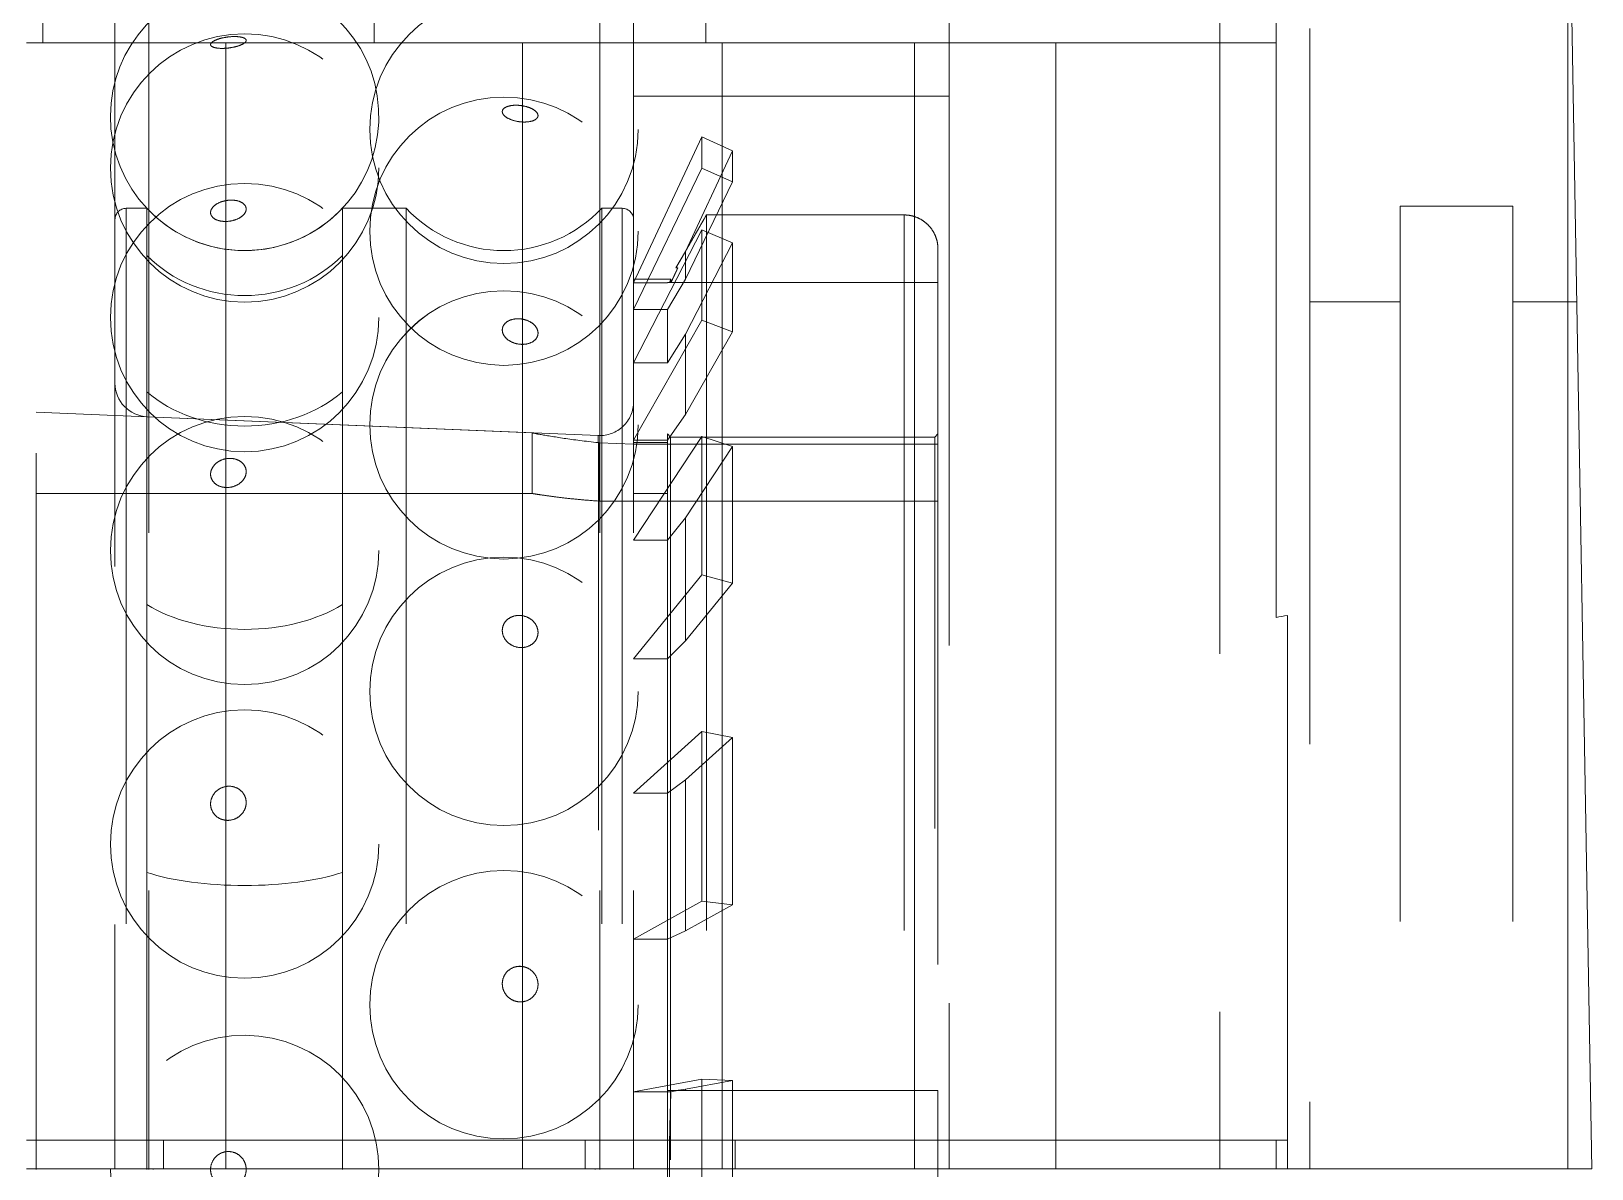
# Model space of a CAD drawing. Header units: millimetres. Extents: x -654804 to -654016, y 0 to 722.
# Drawn here: x -654190 to -654120.8, y 450.7 to 501.1 of the extents above; entities that cross this region are included whole.
import ezdxf

# ---------------------------------------------------------------- set-up
doc = ezdxf.new("R2010")
doc.units = ezdxf.units.MM
doc.linetypes.add('HIDDEN', pattern=[9.525, 6.35, -3.175])
for name, color, linetype, lineweight in [('Estreito visível (ISO)', 7, 'Continuous', 9), ('OCULTO', 3, 'HIDDEN', 5), ('Visível (ISO)', 7, 'Continuous', 9)]:
    doc.layers.add(name, color=color, linetype=linetype, lineweight=lineweight)

msp = doc.modelspace()

# ---------------------------------------------------------------- linework, layer by layer
at = {"layer": 'Estreito visível (ISO)'}
for p, q in [((-654121.879, 511.754), (-654121.879, 450.668)), ((-654181.39, 500.638), (-654181.39, 450.668)), ((-654168.237, 500.638), (-654168.237, 450.668)), ((-654159.381, 500.638), (-654159.381, 450.668)), ((-654150.849, 500.638), (-654150.849, 450.668)), ((-654144.581, 500.638), (-654144.581, 450.668)), ((-654184.813, 450.668), (-654184.813, 450.638)), ((-654164.813, 450.668), (-654164.813, 450.638))]:
    msp.add_line(p, q, dxfattribs=at)
at = {"layer": 'OCULTO', "ltscale": 5}
for p, q in [((-654184.813, 510.638), (-654184.813, 450.668)), ((-654164.813, 510.638), (-654164.813, 450.668)), ((-654163.313, 510.638), (-654163.313, 450.668)), ((-654186.313, 509.138), (-654186.313, 450.668)), ((-654149.313, 505.638), (-654149.313, 450.668)), ((-654137.313, 505.263), (-654137.313, 450.668)), ((-654133.313, 501.263), (-654133.313, 450.668)), ((-654163.313, 498.27), (-654149.313, 498.27)), ((-654160.282, 496.463), (-654163.313, 489.988)), ((-654158.923, 495.832), (-654160.282, 496.463)), ((-654160.282, 496.463), (-654160.282, 495.071)), ((-654161.007, 491.379), (-654158.923, 495.832)), ((-654158.923, 495.832), (-654158.923, 494.459)), ((-654163.313, 488.792), (-654160.282, 495.071)), ((-654160.282, 495.071), (-654158.923, 494.459)), ((-654158.923, 494.459), (-654161.007, 490.141)), ((-654185.813, 493.288), (-654185.813, 407.988)), ((-654184.901, 493.288), (-654185.813, 493.288)), ((-654184.901, 493.288), (-654184.901, 491.201)), ((-654176.225, 493.288), (-654176.225, 491.201)), ((-654173.401, 493.288), (-654176.225, 493.288)), ((-654173.401, 493.288), (-654173.401, 407.988)), ((-654164.725, 493.288), (-654164.725, 407.988)), ((-654163.813, 493.288), (-654164.725, 493.288)), ((-654163.813, 493.288), (-654163.813, 407.988)), ((-654151.313, 492.994), (-654160.081, 492.994)), ((-654160.081, 492.994), (-654160.081, 454.138)), ((-654151.313, 492.994), (-654151.313, 454.138)), ((-654129.313, 493.388), (-654129.313, 450.668)), ((-654124.313, 493.388), (-654129.313, 493.388)), ((-654124.313, 493.388), (-654124.313, 450.668)), ((-654160.282, 492.328), (-654163.313, 486.437)), ((-654158.923, 491.754), (-654160.282, 492.328)), ((-654160.282, 492.328), (-654160.282, 488.319)), ((-654161.007, 487.703), (-654158.923, 491.754)), ((-654158.923, 491.754), (-654158.923, 487.8)), ((-654149.813, 491.489), (-654149.813, 454.138)), ((-654184.901, 491.201), (-654184.901, 485.143)), ((-654176.225, 491.201), (-654176.225, 485.143)), ((-654161.433, 490.643), (-654161.007, 491.379)), ((-654161.007, 490.141), (-654161.007, 491.379)), ((-654163.313, 490.138), (-654161.658, 490.138)), ((-654161.007, 490.141), (-654161.813, 488.792)), ((-654161.725, 489.994), (-654161.658, 490.138)), ((-654161.658, 489.994), (-654161.658, 490.138)), ((-654161.655, 489.994), (-654161.351, 490.643)), ((-654161.351, 490.643), (-654161.433, 490.643)), ((-654163.313, 489.988), (-654161.813, 489.988)), ((-654161.813, 489.988), (-654161.81, 489.994)), ((-654161.813, 489.994), (-654161.813, 489.988)), ((-654161.81, 489.994), (-654161.655, 489.994)), ((-654161.655, 489.994), (-654161.653, 489.994)), ((-654149.813, 489.994), (-654161.653, 489.994)), ((-654163.313, 488.792), (-654161.813, 488.792)), ((-654161.813, 488.792), (-654161.813, 486.437)), ((-654129.313, 489.138), (-654133.313, 489.138)), ((-654121.484, 489.138), (-654124.313, 489.138)), ((-654163.313, 482.995), (-654160.282, 488.319)), ((-654160.282, 488.319), (-654158.923, 487.8)), ((-654161.813, 486.437), (-654161.007, 487.703)), ((-654158.923, 487.8), (-654161.007, 484.139)), ((-654161.007, 484.139), (-654161.007, 487.703)), ((-654163.313, 486.437), (-654161.813, 486.437)), ((-654184.901, 485.143), (-654184.901, 475.707)), ((-654176.225, 485.143), (-654176.225, 475.707)), ((-654189.813, 484.237), (-654184.899, 484.032)), ((-654189.813, 450.668), (-654189.813, 484.237)), ((-654184.899, 484.032), (-654184.899, 417.239)), ((-654184.876, 484.036), (-654184.876, 484.031)), ((-654164.876, 483.203), (-654184.876, 484.036)), ((-654184.876, 484.031), (-654167.803, 483.32)), ((-654161.007, 484.139), (-654161.813, 482.995)), ((-654164.876, 483.203), (-654164.876, 482.891)), ((-654160.282, 483.165), (-654163.313, 478.569)), ((-654161.813, 483.28), (-654161.813, 482.995)), ((-654161.672, 483.138), (-654161.813, 483.28)), ((-654161.672, 483.138), (-654161.672, 482.822)), ((-654149.955, 483.138), (-654161.672, 483.138)), ((-654158.923, 482.717), (-654160.282, 483.165)), ((-654160.282, 483.165), (-654160.282, 477.023)), ((-654149.955, 483.138), (-654149.813, 483.28)), ((-654149.955, 483.138), (-654149.955, 482.822)), ((-654164.869, 418.073), (-654164.869, 482.89)), ((-654164.821, 480.295), (-654164.821, 482.885)), ((-654163.313, 482.822), (-654164.821, 482.885)), ((-654163.313, 482.995), (-654161.813, 482.995)), ((-654163.313, 482.891), (-654161.813, 482.891)), ((-654161.813, 482.822), (-654163.313, 482.822)), ((-654161.813, 482.995), (-654161.813, 478.569)), ((-654161.672, 482.822), (-654161.813, 482.822)), ((-654149.955, 482.822), (-654161.672, 482.822)), ((-654161.672, 482.822), (-654161.672, 418.138)), ((-654161.007, 479.556), (-654158.923, 482.717)), ((-654158.923, 482.717), (-654158.923, 476.659)), ((-654149.955, 418.138), (-654149.955, 482.822)), ((-654149.813, 482.822), (-654149.955, 482.822)), ((-654167.809, 480.634), (-654189.813, 480.634)), ((-654163.313, 480.638), (-654161.813, 480.638)), ((-654164.821, 480.295), (-654149.813, 480.295)), ((-654161.813, 478.569), (-654161.007, 479.556)), ((-654161.007, 474.096), (-654161.007, 479.556)), ((-654163.313, 478.569), (-654161.813, 478.569)), ((-654161.813, 478.569), (-654161.813, 473.295)), ((-654163.313, 473.295), (-654160.282, 477.023)), ((-654160.282, 477.023), (-654158.923, 476.659)), ((-654158.923, 476.659), (-654161.007, 474.096)), ((-654184.901, 475.707), (-654184.901, 463.818)), ((-654176.225, 475.707), (-654176.225, 463.818)), ((-654161.007, 474.096), (-654161.813, 473.295)), ((-654163.313, 473.295), (-654161.813, 473.295)), ((-654161.813, 473.295), (-654161.813, 467.332)), ((-654160.282, 470.079), (-654163.313, 467.332)), ((-654158.923, 469.811), (-654160.282, 470.079)), ((-654160.282, 470.079), (-654160.282, 462.544)), ((-654161.007, 467.922), (-654158.923, 469.811)), ((-654158.923, 469.811), (-654158.923, 462.38)), ((-654161.813, 467.332), (-654161.007, 467.922)), ((-654161.007, 461.223), (-654161.007, 467.922)), ((-654163.313, 467.332), (-654161.813, 467.332)), ((-654161.813, 467.332), (-654161.813, 460.862)), ((-654184.901, 463.818), (-654184.901, 450.638)), ((-654176.225, 463.818), (-654176.225, 450.638)), ((-654163.313, 460.862), (-654160.282, 462.544)), ((-654158.923, 462.38), (-654161.007, 461.223)), ((-654160.282, 462.544), (-654158.923, 462.38)), ((-654161.007, 461.223), (-654161.813, 460.862)), ((-654163.313, 460.862), (-654161.813, 460.862)), ((-654161.813, 460.862), (-654161.813, 454.081)), ((-654160.282, 454.647), (-654163.313, 454.081)), ((-654163.313, 454.081), (-654161.813, 454.081)), ((-654161.813, 454.081), (-654161.81, 454.081)), ((-654161.813, 454.081), (-654161.813, 447.196)), ((-654161.81, 454.081), (-654161.655, 454.081)), ((-654161.655, 454.081), (-654161.351, 454.138)), ((-654161.433, 454.138), (-654161.007, 454.203)), ((-654161.351, 454.138), (-654161.433, 454.138)), ((-654161.007, 454.203), (-654158.923, 454.592)), ((-654161.007, 454.138), (-654161.007, 454.203)), ((-654158.923, 454.592), (-654160.282, 454.647)), ((-654160.282, 454.647), (-654160.282, 446.629)), ((-654160.081, 454.138), (-654151.313, 454.138)), ((-654158.923, 454.592), (-654158.923, 446.684)), ((-654151.313, 454.138), (-654149.813, 454.138)), ((-654149.813, 454.138), (-654149.813, 447.138)), ((-654190.245, 451.942), (-654181.39, 451.942)), ((-654184.162, 450.668), (-654184.162, 451.942)), ((-654181.39, 451.942), (-654168.237, 451.942)), ((-654168.237, 451.942), (-654159.381, 451.942)), ((-654165.465, 451.942), (-654165.465, 450.668)), ((-654159.381, 451.942), (-654150.849, 451.942)), ((-654158.813, 451.942), (-654158.813, 450.668)), ((-654144.581, 451.942), (-654150.849, 451.942)), ((-654144.581, 451.942), (-654134.313, 451.942)), ((-654134.813, 451.942), (-654134.813, 450.668))]:
    msp.add_line(p, q, dxfattribs=at)
for centre in [(-654169.063, 496.79), (-654169.063, 496.79), (-654180.563, 495.078), (-654169.063, 492.273), (-654169.063, 492.273), (-654180.563, 488.441), (-654169.063, 483.68), (-654169.063, 483.679), (-654180.563, 478.104), (-654169.063, 471.852), (-654169.063, 471.852), (-654180.563, 465.078), (-654169.063, 457.948), (-654169.063, 457.948)]:
    msp.add_circle(centre, 5.953, dxfattribs=at)
for centre, radius, start, end in [((-654180.563, 497.365), 5.953, 104.69605, 89.33391), ((-654185.813, 492.788), 0.5, 90, 180), ((-654180.563, 497.365), 5.953, 223.22497, 316.77503), ((-654169.063, 497.365), 5.953, 223.22497, 316.77503), ((-654163.813, 492.788), 0.5, 0, 90), ((-654184.813, 485.535), 1.5, 180, 267.61488), ((-654164.813, 484.702), 1.5, 267.61488, 0), ((-654180.563, 450.638), 5.953, 180, 179.71126)]:
    msp.add_arc(centre, radius, start, end, dxfattribs=at)
for centre, major_axis, ratio, start_param, end_param in [((-654180.563, 495.078), (-5.953, 0), 0.951057, 0.754418, 2.387175), ((-654180.563, 488.441), (-5.953, 0), 0.809017, 0.754418, 2.387175), ((-654184.813, 485.53), (1.5, 0), 0.999848, 4.655402, 4.670761), ((-654162.936, 450.638), (0, -280.747), 0.017455, 4.595713, 4.605343), ((-654180.563, 478.104), (-5.953, 0), 0.587785, 0.754418, 2.387175), ((-654180.563, 465.078), (-5.953, 0), 0.309017, 0.754418, 2.387175)]:
    msp.add_ellipse(centre, major_axis=major_axis, ratio=ratio, start_param=start_param, end_param=end_param, dxfattribs=at)
for points, knots in [([(-654182.073, 500.555), (-654182.073, 500.534), (-654182.064, 500.506), (-654181.998, 500.454), (-654181.943, 500.43), (-654181.794, 500.397), (-654181.698, 500.386), (-654181.493, 500.383), (-654181.382, 500.39), (-654181.185, 500.413), (-654181.075, 500.432), (-654180.869, 500.484), (-654180.774, 500.516), (-654180.625, 500.584), (-654180.569, 500.622), (-654180.504, 500.689), (-654180.494, 500.719), (-654180.494, 500.76), (-654180.504, 500.788), (-654180.569, 500.84), (-654180.625, 500.864), (-654180.774, 500.898), (-654180.869, 500.908), (-654181.075, 500.911), (-654181.185, 500.905), (-654181.382, 500.881), (-654181.493, 500.862), (-654181.698, 500.811), (-654181.794, 500.778), (-654181.943, 500.71), (-654181.998, 500.673), (-654182.064, 500.605), (-654182.073, 500.575), (-654182.073, 500.555)], [0, 0, 0, 0, 0.0198918, 0.0198918, 0.0397835, 0.0397835, 0.0596753, 0.0596753, 0.0795671, 0.0795671, 0.0994588, 0.0994588, 0.1193506, 0.1193506, 0.1392423, 0.1392423, 0.1591341, 0.1591341, 0.1790259, 0.1790259, 0.1989176, 0.1989176, 0.2188094, 0.2188094, 0.2387012, 0.2387012, 0.2585929, 0.2585929, 0.2784847, 0.2784847, 0.2983765, 0.2983765, 0.3182682, 0.3182682, 0.3182682, 0.3182682]), ([(-654169.135, 497.576), (-654169.135, 497.546), (-654169.126, 497.502), (-654169.06, 497.407), (-654169.004, 497.356), (-654168.854, 497.264), (-654168.759, 497.222), (-654168.553, 497.159), (-654168.442, 497.138), (-654168.244, 497.116), (-654168.133, 497.113), (-654167.927, 497.131), (-654167.831, 497.152), (-654167.682, 497.211), (-654167.626, 497.25), (-654167.56, 497.331), (-654167.55, 497.372), (-654167.55, 497.433), (-654167.56, 497.477), (-654167.626, 497.572), (-654167.682, 497.623), (-654167.831, 497.715), (-654167.927, 497.757), (-654168.133, 497.82), (-654168.244, 497.841), (-654168.442, 497.863), (-654168.553, 497.866), (-654168.759, 497.848), (-654168.854, 497.827), (-654169.004, 497.768), (-654169.06, 497.729), (-654169.126, 497.648), (-654169.135, 497.606), (-654169.135, 497.576)], [0, 0, 0, 0, 0.0199596, 0.0199596, 0.0399192, 0.0399192, 0.0598788, 0.0598788, 0.0798384, 0.0798384, 0.099798, 0.099798, 0.1197576, 0.1197576, 0.1397172, 0.1397172, 0.1596768, 0.1596768, 0.1796364, 0.1796364, 0.199596, 0.199596, 0.2195556, 0.2195556, 0.2395152, 0.2395152, 0.2594748, 0.2594748, 0.2794344, 0.2794344, 0.299394, 0.299394, 0.3193536, 0.3193536, 0.3193536, 0.3193536]), ([(-654169.135, 497.577), (-654169.135, 497.607), (-654169.126, 497.649), (-654169.06, 497.729), (-654169.004, 497.768), (-654168.854, 497.827), (-654168.759, 497.848), (-654168.553, 497.866), (-654168.442, 497.863), (-654168.244, 497.841), (-654168.133, 497.82), (-654167.927, 497.757), (-654167.831, 497.715), (-654167.682, 497.623), (-654167.626, 497.572), (-654167.56, 497.477), (-654167.55, 497.433), (-654167.55, 497.373), (-654167.56, 497.331), (-654167.626, 497.25), (-654167.682, 497.211), (-654167.831, 497.152), (-654167.927, 497.131), (-654168.133, 497.113), (-654168.244, 497.116), (-654168.442, 497.138), (-654168.553, 497.159), (-654168.759, 497.223), (-654168.854, 497.264), (-654169.004, 497.356), (-654169.06, 497.407), (-654169.126, 497.502), (-654169.135, 497.546), (-654169.135, 497.577)], [0, 0, 0, 0, 0.0199596, 0.0199596, 0.0399192, 0.0399192, 0.0598788, 0.0598788, 0.0798384, 0.0798384, 0.099798, 0.099798, 0.1197576, 0.1197576, 0.1397172, 0.1397172, 0.1596768, 0.1596768, 0.1796364, 0.1796364, 0.199596, 0.199596, 0.2195556, 0.2195556, 0.2395152, 0.2395152, 0.2594748, 0.2594748, 0.2794344, 0.2794344, 0.299394, 0.299394, 0.3193536, 0.3193536, 0.3193536, 0.3193536]), ([(-654182.073, 493.1), (-654182.073, 493.139), (-654182.064, 493.195), (-654181.998, 493.315), (-654181.943, 493.379), (-654181.794, 493.491), (-654181.698, 493.541), (-654181.493, 493.613), (-654181.382, 493.636), (-654181.185, 493.656), (-654181.075, 493.655), (-654180.869, 493.623), (-654180.774, 493.592), (-654180.625, 493.51), (-654180.569, 493.457), (-654180.504, 493.35), (-654180.494, 493.296), (-654180.494, 493.218), (-654180.504, 493.162), (-654180.569, 493.042), (-654180.625, 492.978), (-654180.774, 492.866), (-654180.869, 492.816), (-654181.075, 492.743), (-654181.185, 492.721), (-654181.382, 492.701), (-654181.493, 492.702), (-654181.698, 492.734), (-654181.794, 492.765), (-654181.943, 492.847), (-654181.998, 492.899), (-654182.064, 493.006), (-654182.073, 493.061), (-654182.073, 493.1)], [0, 0, 0, 0, 0.0198918, 0.0198918, 0.0397835, 0.0397835, 0.0596753, 0.0596753, 0.0795671, 0.0795671, 0.0994588, 0.0994588, 0.1193506, 0.1193506, 0.1392423, 0.1392423, 0.1591341, 0.1591341, 0.1790259, 0.1790259, 0.1989176, 0.1989176, 0.2188094, 0.2188094, 0.2387012, 0.2387012, 0.2585929, 0.2585929, 0.2784847, 0.2784847, 0.2983765, 0.2983765, 0.3182682, 0.3182682, 0.3182682, 0.3182682]), ([(-654149.813, 491.489), (-654149.813, 491.582), (-654149.822, 491.683), (-654149.862, 491.882), (-654149.892, 491.98), (-654149.963, 492.151), (-654150.01, 492.241), (-654150.123, 492.41), (-654150.188, 492.488), (-654150.319, 492.619), (-654150.397, 492.685), (-654150.564, 492.797), (-654150.654, 492.844), (-654150.825, 492.915), (-654150.922, 492.945), (-654151.12, 492.985), (-654151.221, 492.994), (-654151.313, 492.994)], [-2.225392, -2.225392, -2.225392, -2.225392, -1.946386, -1.946386, -1.66738, -1.66738, -1.388917, -1.388917, -1.110454, -1.110454, -0.832599, -0.832599, -0.554744, -0.554744, -0.277372, -0.277372, 0, 0, 0, 0]), ([(-654169.135, 487.888), (-654169.135, 487.841), (-654169.126, 487.774), (-654169.06, 487.631), (-654169.004, 487.556), (-654168.854, 487.426), (-654168.759, 487.369), (-654168.553, 487.287), (-654168.442, 487.264), (-654168.244, 487.246), (-654168.133, 487.251), (-654167.927, 487.296), (-654167.831, 487.337), (-654167.682, 487.441), (-654167.626, 487.506), (-654167.56, 487.638), (-654167.55, 487.703), (-654167.55, 487.798), (-654167.56, 487.865), (-654167.626, 488.008), (-654167.682, 488.083), (-654167.831, 488.213), (-654167.927, 488.27), (-654168.133, 488.351), (-654168.244, 488.375), (-654168.442, 488.393), (-654168.553, 488.388), (-654168.759, 488.343), (-654168.854, 488.302), (-654169.004, 488.198), (-654169.06, 488.133), (-654169.126, 488.001), (-654169.135, 487.935), (-654169.135, 487.888)], [0, 0, 0, 0, 0.0199596, 0.0199596, 0.0399192, 0.0399192, 0.0598788, 0.0598788, 0.0798384, 0.0798384, 0.099798, 0.099798, 0.1197576, 0.1197576, 0.1397172, 0.1397172, 0.1596768, 0.1596768, 0.1796364, 0.1796364, 0.199596, 0.199596, 0.2195556, 0.2195556, 0.2395152, 0.2395152, 0.2594748, 0.2594748, 0.2794344, 0.2794344, 0.299394, 0.299394, 0.3193536, 0.3193536, 0.3193536, 0.3193536]), ([(-654169.135, 487.889), (-654169.135, 487.936), (-654169.126, 488.002), (-654169.06, 488.133), (-654169.004, 488.199), (-654168.854, 488.303), (-654168.759, 488.343), (-654168.553, 488.388), (-654168.442, 488.393), (-654168.244, 488.376), (-654168.133, 488.352), (-654167.927, 488.271), (-654167.831, 488.214), (-654167.682, 488.084), (-654167.626, 488.008), (-654167.56, 487.866), (-654167.55, 487.798), (-654167.55, 487.704), (-654167.56, 487.638), (-654167.626, 487.507), (-654167.682, 487.441), (-654167.831, 487.337), (-654167.927, 487.297), (-654168.133, 487.251), (-654168.244, 487.247), (-654168.442, 487.264), (-654168.553, 487.288), (-654168.759, 487.369), (-654168.854, 487.426), (-654169.004, 487.556), (-654169.06, 487.631), (-654169.126, 487.774), (-654169.135, 487.842), (-654169.135, 487.889)], [0, 0, 0, 0, 0.0199596, 0.0199596, 0.0399192, 0.0399192, 0.0598788, 0.0598788, 0.0798384, 0.0798384, 0.099798, 0.099798, 0.1197576, 0.1197576, 0.1397172, 0.1397172, 0.1596768, 0.1596768, 0.1796364, 0.1796364, 0.199596, 0.199596, 0.2195556, 0.2195556, 0.2395152, 0.2395152, 0.2594748, 0.2594748, 0.2794344, 0.2794344, 0.299394, 0.299394, 0.3193536, 0.3193536, 0.3193536, 0.3193536]), ([(-654167.803, 483.32), (-654167.751, 483.31), (-654167.636, 483.288), (-654167.207, 483.211), (-654166.828, 483.146), (-654165.973, 483.019), (-654165.45, 482.95), (-654164.876, 482.891)], [2.271841, 2.271841, 2.271841, 2.271841, 2.4015448, 2.4015448, 2.5874451, 2.5874451, 2.7649966, 2.7649966, 2.7649966, 2.7649966]), ([(-654182.073, 481.488), (-654182.073, 481.542), (-654182.064, 481.619), (-654181.998, 481.78), (-654181.943, 481.864), (-654181.794, 482.008), (-654181.698, 482.071), (-654181.493, 482.158), (-654181.382, 482.182), (-654181.185, 482.196), (-654181.075, 482.188), (-654180.869, 482.131), (-654180.774, 482.082), (-654180.625, 481.959), (-654180.569, 481.883), (-654180.504, 481.732), (-654180.494, 481.656), (-654180.494, 481.549), (-654180.504, 481.472), (-654180.569, 481.311), (-654180.625, 481.227), (-654180.774, 481.083), (-654180.869, 481.02), (-654181.075, 480.933), (-654181.185, 480.909), (-654181.382, 480.895), (-654181.493, 480.903), (-654181.698, 480.96), (-654181.794, 481.009), (-654181.943, 481.132), (-654181.998, 481.208), (-654182.064, 481.359), (-654182.073, 481.435), (-654182.073, 481.488)], [0, 0, 0, 0, 0.0198918, 0.0198918, 0.0397835, 0.0397835, 0.0596753, 0.0596753, 0.0795671, 0.0795671, 0.0994588, 0.0994588, 0.1193506, 0.1193506, 0.1392423, 0.1392423, 0.1591341, 0.1591341, 0.1790259, 0.1790259, 0.1989176, 0.1989176, 0.2188094, 0.2188094, 0.2387012, 0.2387012, 0.2585929, 0.2585929, 0.2784847, 0.2784847, 0.2983765, 0.2983765, 0.3182682, 0.3182682, 0.3182682, 0.3182682]), ([(-654167.809, 480.634), (-654167.794, 480.631), (-654167.772, 480.628), (-654167.683, 480.613), (-654167.588, 480.598), (-654167.338, 480.561), (-654167.182, 480.538), (-654166.823, 480.489), (-654166.619, 480.463), (-654166.184, 480.412), (-654165.939, 480.386), (-654165.406, 480.337), (-654165.12, 480.314), (-654164.821, 480.295)], [22.710056, 22.710056, 22.710056, 22.710056, 23.118778, 23.118778, 24.043518, 24.043518, 24.968258, 24.968258, 25.892998, 25.892998, 26.817761, 26.817761, 27.734417, 27.734417, 27.734417, 27.734417]), ([(-654169.135, 474.554), (-654169.135, 474.495), (-654169.126, 474.41), (-654169.06, 474.234), (-654169.004, 474.142), (-654168.854, 473.986), (-654168.759, 473.919), (-654168.553, 473.828), (-654168.442, 473.804), (-654168.244, 473.793), (-654168.133, 473.805), (-654167.927, 473.873), (-654167.831, 473.929), (-654167.682, 474.068), (-654167.626, 474.154), (-654167.56, 474.323), (-654167.55, 474.406), (-654167.55, 474.525), (-654167.56, 474.61), (-654167.626, 474.786), (-654167.682, 474.878), (-654167.831, 475.034), (-654167.927, 475.1), (-654168.133, 475.192), (-654168.244, 475.216), (-654168.442, 475.227), (-654168.553, 475.215), (-654168.759, 475.147), (-654168.854, 475.091), (-654169.004, 474.952), (-654169.06, 474.866), (-654169.126, 474.697), (-654169.135, 474.614), (-654169.135, 474.554)], [0, 0, 0, 0, 0.0199596, 0.0199596, 0.0399192, 0.0399192, 0.0598788, 0.0598788, 0.0798384, 0.0798384, 0.099798, 0.099798, 0.1197576, 0.1197576, 0.1397172, 0.1397172, 0.1596768, 0.1596768, 0.1796364, 0.1796364, 0.199596, 0.199596, 0.2195556, 0.2195556, 0.2395152, 0.2395152, 0.2594748, 0.2594748, 0.2794344, 0.2794344, 0.299394, 0.299394, 0.3193536, 0.3193536, 0.3193536, 0.3193536]), ([(-654169.135, 474.555), (-654169.135, 474.614), (-654169.126, 474.698), (-654169.06, 474.867), (-654169.004, 474.952), (-654168.854, 475.091), (-654168.759, 475.147), (-654168.553, 475.215), (-654168.442, 475.227), (-654168.244, 475.216), (-654168.133, 475.192), (-654167.927, 475.101), (-654167.831, 475.034), (-654167.682, 474.878), (-654167.626, 474.787), (-654167.56, 474.61), (-654167.55, 474.525), (-654167.55, 474.407), (-654167.56, 474.323), (-654167.626, 474.154), (-654167.682, 474.069), (-654167.831, 473.93), (-654167.927, 473.873), (-654168.133, 473.805), (-654168.244, 473.794), (-654168.442, 473.805), (-654168.553, 473.829), (-654168.759, 473.92), (-654168.854, 473.987), (-654169.004, 474.143), (-654169.06, 474.234), (-654169.126, 474.411), (-654169.135, 474.495), (-654169.135, 474.555)], [0, 0, 0, 0, 0.0199596, 0.0199596, 0.0399192, 0.0399192, 0.0598788, 0.0598788, 0.0798384, 0.0798384, 0.099798, 0.099798, 0.1197576, 0.1197576, 0.1397172, 0.1397172, 0.1596768, 0.1596768, 0.1796364, 0.1796364, 0.199596, 0.199596, 0.2195556, 0.2195556, 0.2395152, 0.2395152, 0.2594748, 0.2594748, 0.2794344, 0.2794344, 0.299394, 0.299394, 0.3193536, 0.3193536, 0.3193536, 0.3193536]), ([(-654182.073, 466.857), (-654182.073, 466.92), (-654182.064, 467.01), (-654181.998, 467.196), (-654181.943, 467.293), (-654181.794, 467.455), (-654181.698, 467.524), (-654181.493, 467.617), (-654181.382, 467.64), (-654181.185, 467.648), (-654181.075, 467.633), (-654180.869, 467.556), (-654180.774, 467.494), (-654180.625, 467.343), (-654180.569, 467.251), (-654180.504, 467.069), (-654180.494, 466.98), (-654180.494, 466.854), (-654180.504, 466.764), (-654180.569, 466.578), (-654180.625, 466.482), (-654180.774, 466.319), (-654180.869, 466.25), (-654181.075, 466.158), (-654181.185, 466.134), (-654181.382, 466.127), (-654181.493, 466.142), (-654181.698, 466.219), (-654181.794, 466.28), (-654181.943, 466.432), (-654181.998, 466.524), (-654182.064, 466.705), (-654182.073, 466.794), (-654182.073, 466.857)], [0, 0, 0, 0, 0.0198918, 0.0198918, 0.0397835, 0.0397835, 0.0596753, 0.0596753, 0.0795671, 0.0795671, 0.0994588, 0.0994588, 0.1193506, 0.1193506, 0.1392423, 0.1392423, 0.1591341, 0.1591341, 0.1790259, 0.1790259, 0.1989176, 0.1989176, 0.2188094, 0.2188094, 0.2387012, 0.2387012, 0.2585929, 0.2585929, 0.2784847, 0.2784847, 0.2983765, 0.2983765, 0.3182682, 0.3182682, 0.3182682, 0.3182682]), ([(-654169.135, 458.88), (-654169.135, 458.945), (-654169.126, 459.038), (-654169.06, 459.229), (-654169.004, 459.326), (-654168.854, 459.486), (-654168.759, 459.553), (-654168.553, 459.637), (-654168.442, 459.655), (-654168.244, 459.651), (-654168.133, 459.629), (-654167.927, 459.537), (-654167.831, 459.467), (-654167.682, 459.3), (-654167.626, 459.201), (-654167.56, 459.008), (-654167.55, 458.915), (-654167.55, 458.783), (-654167.56, 458.69), (-654167.626, 458.5), (-654167.682, 458.403), (-654167.831, 458.242), (-654167.927, 458.176), (-654168.133, 458.092), (-654168.244, 458.074), (-654168.442, 458.078), (-654168.553, 458.1), (-654168.759, 458.192), (-654168.854, 458.262), (-654169.004, 458.428), (-654169.06, 458.528), (-654169.126, 458.72), (-654169.135, 458.814), (-654169.135, 458.88)], [0, 0, 0, 0, 0.0199596, 0.0199596, 0.0399192, 0.0399192, 0.0598788, 0.0598788, 0.0798384, 0.0798384, 0.099798, 0.099798, 0.1197576, 0.1197576, 0.1397172, 0.1397172, 0.1596768, 0.1596768, 0.1796364, 0.1796364, 0.199596, 0.199596, 0.2195556, 0.2195556, 0.2395152, 0.2395152, 0.2594748, 0.2594748, 0.2794344, 0.2794344, 0.299394, 0.299394, 0.3193536, 0.3193536, 0.3193536, 0.3193536]), ([(-654169.135, 458.879), (-654169.135, 458.813), (-654169.126, 458.72), (-654169.06, 458.527), (-654169.004, 458.428), (-654168.854, 458.261), (-654168.759, 458.191), (-654168.553, 458.099), (-654168.442, 458.077), (-654168.244, 458.073), (-654168.133, 458.091), (-654167.927, 458.175), (-654167.831, 458.242), (-654167.682, 458.402), (-654167.626, 458.499), (-654167.56, 458.69), (-654167.55, 458.783), (-654167.55, 458.914), (-654167.56, 459.008), (-654167.626, 459.2), (-654167.682, 459.3), (-654167.831, 459.466), (-654167.927, 459.536), (-654168.133, 459.628), (-654168.244, 459.65), (-654168.442, 459.654), (-654168.553, 459.636), (-654168.759, 459.552), (-654168.854, 459.486), (-654169.004, 459.325), (-654169.06, 459.228), (-654169.126, 459.038), (-654169.135, 458.945), (-654169.135, 458.879)], [0, 0, 0, 0, 0.0199596, 0.0199596, 0.0399192, 0.0399192, 0.0598788, 0.0598788, 0.0798384, 0.0798384, 0.099798, 0.099798, 0.1197576, 0.1197576, 0.1397172, 0.1397172, 0.1596768, 0.1596768, 0.1796364, 0.1796364, 0.199596, 0.199596, 0.2195556, 0.2195556, 0.2395152, 0.2395152, 0.2594748, 0.2594748, 0.2794344, 0.2794344, 0.299394, 0.299394, 0.3193536, 0.3193536, 0.3193536, 0.3193536]), ([(-654182.073, 450.638), (-654182.073, 450.705), (-654182.064, 450.799), (-654181.998, 450.992), (-654181.943, 451.091), (-654181.794, 451.256), (-654181.698, 451.325), (-654181.493, 451.414), (-654181.382, 451.434), (-654181.185, 451.434), (-654181.075, 451.414), (-654180.869, 451.325), (-654180.774, 451.256), (-654180.625, 451.091), (-654180.569, 450.992), (-654180.504, 450.799), (-654180.494, 450.705), (-654180.494, 450.572), (-654180.504, 450.478), (-654180.569, 450.285), (-654180.625, 450.186), (-654180.774, 450.021), (-654180.869, 449.952), (-654181.075, 449.863), (-654181.185, 449.843), (-654181.382, 449.843), (-654181.493, 449.863), (-654181.698, 449.952), (-654181.794, 450.021), (-654181.943, 450.186), (-654181.998, 450.285), (-654182.064, 450.478), (-654182.073, 450.572), (-654182.073, 450.638)], [0, 0, 0, 0, 0.0198918, 0.0198918, 0.0397835, 0.0397835, 0.0596753, 0.0596753, 0.0795671, 0.0795671, 0.0994588, 0.0994588, 0.1193506, 0.1193506, 0.1392423, 0.1392423, 0.1591341, 0.1591341, 0.1790259, 0.1790259, 0.1989176, 0.1989176, 0.2188094, 0.2188094, 0.2387012, 0.2387012, 0.2585929, 0.2585929, 0.2784847, 0.2784847, 0.2983765, 0.2983765, 0.3182682, 0.3182682, 0.3182682, 0.3182682])]:
    msp.add_open_spline(points, degree=3, knots=knots, dxfattribs=at)
for points, weights in [([(-654160.081, 492.994), (-654160.777, 491.785), (-654161.433, 490.643)], [1, 1.000522526, 1.00023587986]), ([(-654161.653, 489.994), (-654161.503, 490.316), (-654161.351, 490.643)], [1.00029176872, 1.00055729408, 1.00075636282]), ([(-654161.81, 489.994), (-654161.812, 489.994), (-654161.813, 489.994)], [1.00013535102, 1.00006805661, 1]), ([(-654161.81, 454.081), (-654161.808, 454.11), (-654161.807, 454.138)], [1.00013535102, 1.00019062915, 1.00024539297]), ([(-654161.807, 454.138), (-654161.622, 454.138), (-654161.433, 454.138)], [1.00000509728, 1.00015372377, 1.00023587986]), ([(-654161.655, 454.081), (-654161.795, 450.638), (-654161.655, 447.195)], [1.07430869798, 1.07841238268, 1.07430869798]), ([(-654161.007, 454.138), (-654161.181, 454.138), (-654161.351, 454.138)], [1.00111944366, 1.00097974335, 1.00075636282]), ([(-654161.007, 454.138), (-654160.553, 454.138), (-654160.081, 454.138)], [1.00033655733, 1.00035451558, 1])]:
    msp.add_rational_spline(points, weights, degree=2, dxfattribs=at)
for points in [[(-654164.876, 482.891), (-654164.874, 482.891), (-654164.872, 482.89), (-654164.869, 482.89)], [(-654164.821, 482.885), (-654164.837, 482.887), (-654164.853, 482.889), (-654164.869, 482.89)]]:
    msp.add_open_spline(points, degree=3, dxfattribs=at)
at = {"layer": 'Visível (ISO)'}
for p, q in [((-654189.517, 515.342), (-654189.517, 500.638)), ((-654174.813, 515.342), (-654174.813, 500.638)), ((-654160.11, 515.342), (-654160.11, 500.638)), ((-654120.813, 450.668), (-654121.879, 511.754)), ((-654134.813, 500.638), (-654134.813, 507.569)), ((-654181.39, 500.638), (-654190.245, 500.638)), ((-654181.39, 500.638), (-654168.237, 500.638)), ((-654159.381, 500.638), (-654168.237, 500.638)), ((-654159.381, 500.638), (-654150.849, 500.638)), ((-654150.849, 500.638), (-654144.581, 500.638)), ((-654144.581, 500.638), (-654134.813, 500.638)), ((-654134.813, 475.13), (-654134.813, 500.638)), ((-654134.313, 475.226), (-654134.313, 450.668)), ((-654181.39, 450.668), (-654190.245, 450.668)), ((-654189.813, 450.638), (-654189.813, 450.668)), ((-654184.616, 450.638), (-654184.616, 450.668)), ((-654181.39, 450.668), (-654168.237, 450.668)), ((-654159.381, 450.668), (-654168.237, 450.668)), ((-654165.011, 450.638), (-654165.011, 450.668)), ((-654159.381, 450.668), (-654150.849, 450.668)), ((-654150.849, 450.668), (-654144.581, 450.668)), ((-654144.581, 450.668), (-654134.313, 450.668)), ((-654121.879, 450.668), (-654134.313, 450.668)), ((-654120.813, 450.668), (-654121.879, 450.668))]:
    msp.add_line(p, q, dxfattribs=at)
msp.add_arc((-654180.563, 450.638), 5.953, 179.71126, 180, dxfattribs=at)
msp.add_ellipse((-654018.658, 450.638), major_axis=(168.012, 0), ratio=0.201756, start_param=2.330038, end_param=2.334149, dxfattribs=at)

doc.saveas('drawing.dxf')
